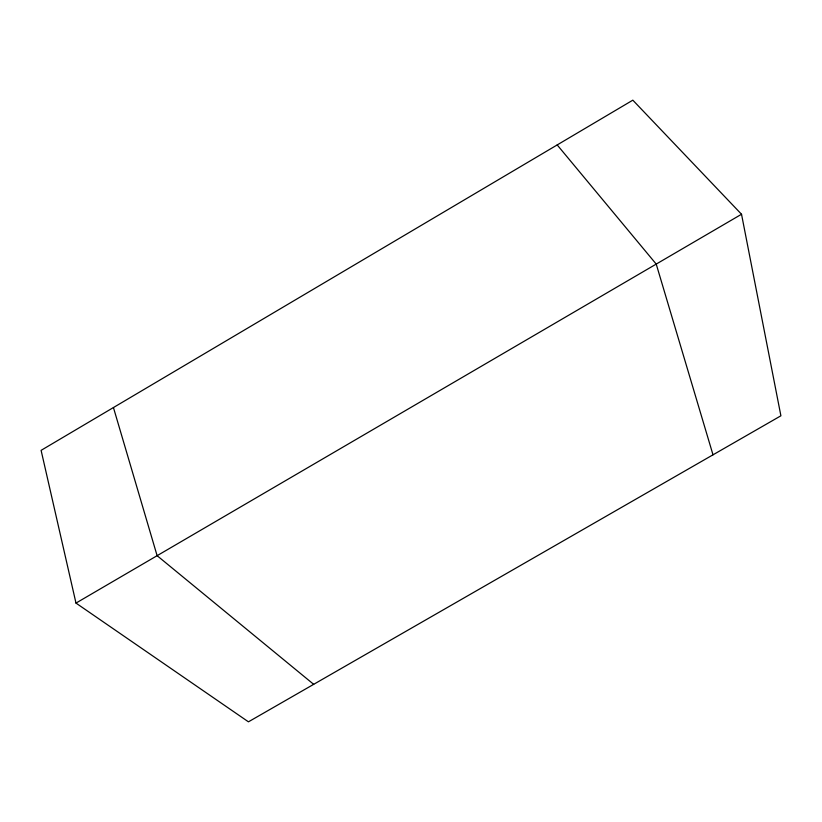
<?xml version="1.0" encoding="UTF-8"?>
<svg xmlns="http://www.w3.org/2000/svg" width="822" height="822" viewBox="0 0 822 822"><rect width="100%" height="100%" fill="white"/><g stroke="black" fill="none" stroke-linecap="round" stroke-linejoin="round"><path stroke-width="1.23" d="M75.984 603.091L741.526 214.254L632.827 100.171L41.1 450.353L75.984 603.091L248.439 721.829L780.9 415.798L741.526 214.254M313.685 684.336L157.115 555.682L113.436 407.548M557.193 144.929L656.223 264.088L713.003 454.823"/></g></svg>
